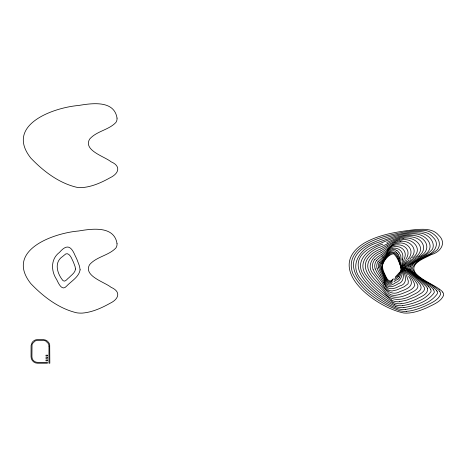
<?xml version="1.0" encoding="UTF-8"?>
<svg xmlns="http://www.w3.org/2000/svg" width="467" height="467" viewBox="0 0 467 467"><rect width="100%" height="100%" fill="white"/><g stroke="black" fill="none" stroke-linecap="round" stroke-linejoin="round"><path stroke-width="0.7" d="M380.838 266.073L381.37 269.36L383.191 273.65M401.451 266.669L402.478 259.395M401.159 265.484L401.153 266.435M401.813 270.562L401.229 273.277L399.612 277.071M402.572 258.794C405.134 248.695 391.095 243.441 387.026 253.762M402.536 259.016L402.49 259.319M401.258 271.164L398.649 276.225M381.148 263.96L382.356 261.438L384.767 258.473M404.13 259.167C409.868 247.189 391.988 241.17 387.026 252.618M403.937 259.722L401.836 266.604L402.531 267.97M380.459 263.055L384.084 258.28M405.735 259.489C415.122 245.706 393.15 238.87 387.032 251.392M405.35 260.23L402.28 266.855L404.153 269.891L406.086 274.345M379.443 262.366L383.413 257.778M410.68 266.167L410.411 266.692A3.193 3.17 88.6 0 0 410.388 269.167L410.464 269.301M395.333 276.96L400.447 271.397M378.165 261.532L382.794 256.938M407.469 259.547C415.467 251.976 408.783 242.297 399.022 242.945M406.885 260.393L402.846 266.885L407.277 273.895M408.292 266.085L407.784 267.071A1.547 1.489 84.3 0 0 407.755 267.766L408.146 268.706A12.37 12.142 -81.8 0 0 409.022 269.99M387.026 254.819L384.213 258.146M387.178 254.614C389.093 251.164 393.185 247.247 397.014 250.709M386.927 253.896L383.565 257.644M376.612 260.592L378.737 258.321L381.994 255.922M387.295 255.414C389.11 252.087 393.372 248.432 396.547 252.489M387.12 255.642L384.942 258.274M386.915 252.764L382.841 256.903M374.803 259.67L377.447 257.072L381.416 254.474M409.705 258.963C419.705 250.983 411.135 240.067 400.482 241.316M408.917 259.921C405.846 264.164 400.82 266.604 406.675 271.158C409.466 275.746 413.599 279.908 414.801 285.244C412.986 290.106 406.874 291.507 402.531 293.492C398.269 294.887 392.905 296.843 388.958 293.65C383.103 287.129 378.06 279.826 372.421 273.084C366.665 265.314 372.917 255.729 380.874 252.845M387.219 256.336C390.149 250.738 395.561 250.522 398.012 256.628M386.764 256.879L386.098 257.667M397.972 275.507L400.797 271.339A5.697 5.516 41.4 0 0 401.124 268.169C399.53 263.061 397.569 257.206 393.558 253.721C388.538 254.533 384.65 259.547 382.777 264.211C381.831 268.198 383.74 272.086 385.468 275.571C386.612 278.513 389.601 283.662 392.659 279.394M386.857 251.602L382.047 255.887M385.678 258.152C380.944 261.964 380.646 268.84 383.868 273.837M412.285 258.128C424.048 249.81 413.126 237.878 401.964 239.769M411.351 259.103C409.506 261.958 404.702 264.275 404.702 267.679M387.184 249.933L393.272 244.615M386.968 250.154L381.662 254.328M397.166 276.353L394.784 278.402M414.597 257.673C428.531 248.882 415.245 235.625 403.161 238.339M414.112 258.123L407.592 264.304L405.42 267.013A0.718 0.625 77.8 0 0 405.438 267.34L405.718 267.9M392.951 279.132L393.342 278.781M413.155 263.353C419.033 257.743 427.614 255.455 432.629 248.958C435.676 241.182 427.147 233.407 419.699 233.021C404.533 231.673 390.149 238.188 376.151 243.097C361.791 247.487 348.89 263.551 359.853 277.818C369.216 290.007 382.076 299.832 395.864 306.515M387.482 248.286L395.094 242.712M387.155 248.572L381.084 252.735M417.019 257.154C427.381 251.806 424.795 240.143 414.229 237.429C404.883 234.919 395.777 239.232 387.768 243.628M416.471 257.603L407.551 265.542A10.56 10.204 57 0 0 407.049 266.19L406.559 267.083A1.051 0.981 81.5 0 0 406.559 267.492L406.903 268.274M393.167 279.715L392.595 280.177M392.28 280.433C389.075 284.485 386.186 279.114 385.293 276.026M397.989 278.98L393.897 281.764M419.092 256.926L409.343 264.853A13.204 12.918 72.4 0 0 408.333 266.114M419.331 256.745C431.204 251.083 428.006 238.806 416.401 235.934C405.981 233.576 395.975 238.374 386.717 242.513M394.282 280.002L397.335 277.655A4.279 2.031 -43.5 0 0 398.66 276.225M387.75 246.658L393.138 242.963L397.183 240.867M387.592 246.769L380.739 250.931M392.198 281.484C388.807 285.319 386.016 280.463 385.293 277.223M421.625 256.36C439.359 248.327 425.828 231.79 411.427 234.066C397.446 235.409 384.37 241.608 371.656 247.236C338.02 265.157 375.702 294.181 394.23 304.332M421.357 256.535L411.147 264.182A13.59 13.397 81.2 0 0 409.506 266.12L409.039 267.031A2.172 2.131 86.4 0 0 408.969 268.087L409.343 269.068M392.403 282.687C388.795 286.434 385.544 281.648 384.971 277.935M387.791 245.152L380.92 248.858M387.972 245.035L394.691 241.159L399.612 239.069M426.774 255.291C434.433 252.91 440.328 243.879 433.125 237.388C427.918 230.838 418.718 231.171 411.193 231.924C396.448 234.37 381.609 238.082 368.241 244.918C330.28 266.353 374.878 299.627 397.592 308.629A23.122 23.117 60.2 0 0 405.286 309.498M426.459 255.467C421.415 259.15 406.64 263.937 413.26 272.191C419.132 278.7 427.27 282.43 434.024 287.87M387.557 243.733L387.137 243.949M386.927 244.054L381.889 246.465M380.658 250.972C373.139 253.902 365.031 261.467 368.58 270.27C371.866 278.636 379.963 283.603 384.82 290.947C390.208 300.246 401.69 297.736 409.553 293.515C413.219 291.7 420.574 288.594 416.984 283.487C413.383 278.04 409.145 273.037 404.977 268.017M431.432 254.585C440.527 252.11 447.001 242.933 438.647 235.21C432.646 228.077 422.437 229.081 414.106 229.746C396.956 231.836 379.181 234.399 364.015 243.225C323.316 268.753 376.256 307.49 403.506 312.943A28.318 28.318 0 0 0 406.903 313.106C414.019 312.966 420.79 310.362 427.252 307.595C433.183 304.507 440.854 301.927 443.603 295.331A3.8 3.8 0 0 0 443.323 293.241L442.751 292.208M431.07 254.754C424.69 258.309 408.456 263.452 415.648 273.3C422.273 280.41 431.759 283.679 439.558 289.219M380.64 248.993C372.362 252.122 362.76 259.705 365.935 269.692C369.076 279.354 378.393 284.794 384.446 292.453C390.669 301.898 402.723 300.409 411.415 295.634C415.221 293.55 423.505 290.807 420.463 285.168C416.26 279.114 410.656 274.17 406.092 268.391M381.376 246.699C370.623 250.008 358.09 260.779 364.727 273.002C371.341 283.773 381.662 292.009 391.399 299.855M382.841 244.177C371.142 247.773 355.778 257.994 361.884 272.203C368.685 284.993 381.13 294.07 392.829 302.149M399.594 301.664L406.769 300.141L415.577 296.621L421.94 292.774L423.732 291.011L424.503 289.482L424.275 287.427L422.448 284.648L407.487 269.062M401.001 303.69C406.424 303.229 411.579 301.238 416.523 299.078C420.65 296.65 428.472 294.42 427.509 288.495M402.554 305.663C412.764 303.819 424.742 300.468 430.971 291.706A3.362 3.339 -60.1 0 0 430.843 289.832L430.603 289.242M403.932 307.595C414.813 305.675 427.638 302.073 434.187 292.686A3.438 3.421 -61 0 0 434.059 290.865L433.639 289.943M405.286 309.481C416.383 307.66 430.994 303.392 437.369 293.615A3.561 3.555 -61.8 0 0 437.194 291.7M406.418 311.32C413.003 310.952 419.261 308.535 425.262 305.955C430.796 303.071 437.906 300.631 440.509 294.502A3.683 3.683 0 0 0 440.282 292.494L439.762 291.501M428.443 286.493L415.788 275.974L410.797 271.082A13.578 13.455 -78.1 0 1 409.29 269.103M412.618 272.284L417.796 276.984L431.315 287.258A14.022 13.952 -64.9 0 1 433.697 289.902M397.324 253.312L398.45 254.842M398.935 252.46L400.774 255.659L401.159 260.265M409.057 269.961L413.82 274.958L425.641 285.804A12.154 11.967 -62.5 0 1 427.591 288.448M379.724 276.376L376.805 272.29L375.264 268.934M379.846 276.534L383.366 282.319M401.433 266.768A1.979 0.619 65.5 0 0 401.585 267.212L402.087 267.935M380.722 275.139L383.699 280.667M380.693 275.086L378.323 271.315L377.138 268.344M401.608 267.177L401.457 266.803M436.721 290.743L437.2 291.7M401.264 266.476A5.341 3.467 46.6 0 0 401.281 266.663A1.512 0.806 57.1 0 0 401.281 266.914A3.654 0.414 73.3 0 0 401.311 267.194L401.737 267.947M381.592 274.193L379.648 270.638L378.708 267.825M381.895 274.713L384.072 279.342M382.958 283.989C380.331 278.711 375.094 275.145 373.162 269.477M383.039 284.129C385.497 291.338 392.887 295.792 399.991 291.595C407.93 288.717 415.671 285.611 408.607 276.371M407.615 274.52L407.907 275.051M382.45 273.773L380.646 270.008L379.899 267.089M382.636 274.123L384.481 278.39M401.095 267.165L401.462 267.988M383.413 274.117L384.826 277.515M383.43 282.447L386.314 287.841L388.888 290.451L391.982 291.017L396.804 289.919L404.142 286.785L408.1 283.738L408.327 281.07L406.313 274.923M384.68 274.66C379.519 267.708 383.203 259.529 389.303 254.83C395.777 247.995 399.197 261.748 400.593 266.143M384.201 274.573L385.071 276.662M402.268 268.315C403.757 273.586 404.889 281.834 398.147 283.843C391.795 287.795 385.882 288.904 384.248 279.838M383.892 281.152C385.876 290.381 392.513 290.065 399.443 286.061C408.806 283.959 404.965 274.316 402.665 268.198A10.84 8.879 -13.6 0 0 402.554 267.959M400.966 267.217L401.264 268.064M398.865 258.549L400.616 265.688M384.656 278.904C386.016 286.119 390.114 286.802 395.584 282.71C401.416 280.813 403.056 274.024 401.982 268.624M400.604 266.301L400.727 266.721M400.879 267.311L401.089 268.601A4.904 4.904 0 0 1 400.47 271.409M399.77 257.977L400.779 265.046M400.762 266.47L400.657 265.916M400.919 266.453L400.844 265.7M397.861 275.518A4.979 2.148 -43.6 0 1 397.113 276.289M401.141 268.087A6.818 6.188 35.8 0 1 401.194 271.146M401.398 267.217A2.493 0.648 69.3 0 1 401.246 266.739M398.071 256.593A6.118 3.024 61 0 1 398.952 258.56M380.646 266.067A7.157 6.643 84.6 0 1 380.973 263.896M399.793 277.077A4.267 2.382 -44 0 1 398.077 279.126M401.217 268.04A8.313 7.116 25.8 0 1 401.667 270.545M398.369 254.912A5.96 3.1 62 0 1 399.653 257.942M396.524 252.548A7.694 4.915 62.3 0 1 397.289 253.365M379.648 267.124A7.256 6.719 82.9 0 1 380.237 262.933M401.818 267.918A8.295 7.052 -4.2 0 1 402.029 268.554M397.026 250.651A8.038 5.715 62.9 0 1 398.97 252.413M378.521 267.807A7.6 7.023 84.6 0 1 379.28 262.267M402.151 267.912A9.328 7.723 -9.7 0 1 402.321 268.291M377.032 268.379A8.237 7.705 87.2 0 1 378.072 261.462M375.153 268.969A9.194 8.78 88.3 0 1 376.513 260.516M373.034 269.523A10.338 10.035 88.3 0 1 374.686 259.564M393.424 244.883A11.617 10.794 -47.3 0 1 399.016 243.114M395.234 243.021A13.508 12.702 -43 0 1 400.482 241.567M405 267.976A7.186 4.851 69.7 0 1 404.726 267.638M397.289 241.159A15.802 15.037 -40.2 0 1 401.976 240.032M406.027 268.467A7.892 6.999 81.7 0 1 405.636 267.976M399.682 239.302A18.452 17.764 -38.4 0 1 403.179 238.555M399.606 301.775A14.786 14.757 -69.7 0 1 391.299 300.042M407.411 269.126A10.636 10.21 -87.4 0 1 406.81 268.344M401.007 303.772A16.514 16.497 -81.8 0 1 392.765 302.289M402.56 305.722A18.598 18.587 87.6 0 1 394.183 304.437M428.42 286.522A13.274 13.158 -63.8 0 1 430.673 289.196M403.932 307.636A20.735 20.723 75.5 0 1 395.841 306.58M412.653 272.255A13.794 13.724 -79.1 0 1 410.394 269.342M410.651 266.149A14.454 14.337 85.4 0 1 413.202 263.411M433.989 287.911A14.991 14.962 -65.5 0 1 436.785 290.696M406.418 311.326A25.656 25.65 43.2 0 1 399.787 310.765C381.125 303.784 361.978 291.636 352.743 273.382C344.377 250.131 372.824 238.929 390.453 235C400.546 232.654 410.785 230.284 421.211 230.412C430.889 228.982 444.315 239.915 437.515 249.553C430.037 256.687 416.652 257.784 412.53 268.093C415.577 278.746 429.08 281.829 436.814 288.565A15.481 15.475 -66.1 0 1 439.826 291.443M439.523 289.266A16.006 16.006 0 0 1 442.815 292.149M48.988 346.187L48.959 363.221L49.823 363.221L49.7 344.856A6.322 6.322 0 0 0 49.041 343.087C46.618 338.476 40.524 339.416 36.274 339.737A6.129 6.129 0 0 0 34.517 340.367L33.461 341.085A6.952 6.952 0 0 0 32.135 342.533L31.085 345.463L31.056 356.706C30.933 360.209 34.109 363.344 37.599 363.221L47.412 363.221L47.412 362.357L37.599 362.357C34.576 362.462 31.82 359.742 31.919 356.706L32.025 345.008A5.242 5.242 0 0 1 32.573 343.484L34.932 341.138A5.312 5.312 0 0 1 36.455 340.583L44.365 340.583A5.335 5.335 0 0 1 45.9 341.126L48.282 343.508A5.622 5.622 0 0 1 48.854 345.055L48.988 346.187M117.042 118.11L117.024 119.225A6.882 6.882 0 0 1 115.857 122.5C108.624 130.141 96.576 131.034 89.6 139.143C83.073 150.473 104.561 156.451 111.018 161.757C121.414 166.199 118.77 173.683 109.984 177.816C101.52 182.539 92.343 186.683 82.583 187.559A28.306 28.306 0 0 1 76.804 187.302C58.86 183.111 43.273 171.126 30.775 158.033C4.775 125.109 52.964 107.626 78.602 105.478C91.579 103.3 114.193 99.862 117.042 118.11M117.036 243.628L117.019 244.737A6.882 6.882 0 0 1 115.851 248.018C108.618 255.659 96.57 256.552 89.594 264.655C83.068 275.985 104.555 281.963 111.012 287.275C121.408 291.717 118.764 299.195 109.978 303.328C101.514 308.051 92.338 312.201 82.577 313.077A28.306 28.306 0 0 1 76.798 312.82C58.854 308.629 43.268 296.644 30.769 283.551C4.769 250.621 52.958 233.144 78.596 230.996C91.573 228.818 114.187 225.374 117.036 243.628M75.496 269.015C75.175 272.839 71.369 275.045 68.988 277.643C67.26 278.676 65.304 282.465 63.016 280.644C57.26 273.825 53.623 262.256 62.776 256.389A35.889 35.889 0 0 1 64.242 255.157C67.674 251.059 70.978 256.424 72.163 259.524A56.227 56.227 0 0 1 73.57 262.53L75.088 266.593L75.496 269.015M80.114 269.815C78.911 277.17 71.218 281.14 66.477 286.236C61.889 291.531 58.369 283.008 56.676 279.564C50.932 271.064 50.582 258.94 59.496 252.378C66.763 243.996 71.031 245.776 75.123 255.618A84.142 84.142 0 0 1 77.23 260.113L79.495 266.196L80.114 269.815M47.412 355.194L45.976 355.194L45.976 356.058L47.412 356.058L47.412 355.194M47.412 357.582L45.976 357.582L45.976 358.446L47.412 358.446L47.412 357.582M47.412 359.969L45.976 359.969L45.976 360.833L47.412 360.833L47.412 359.969"/></g></svg>
